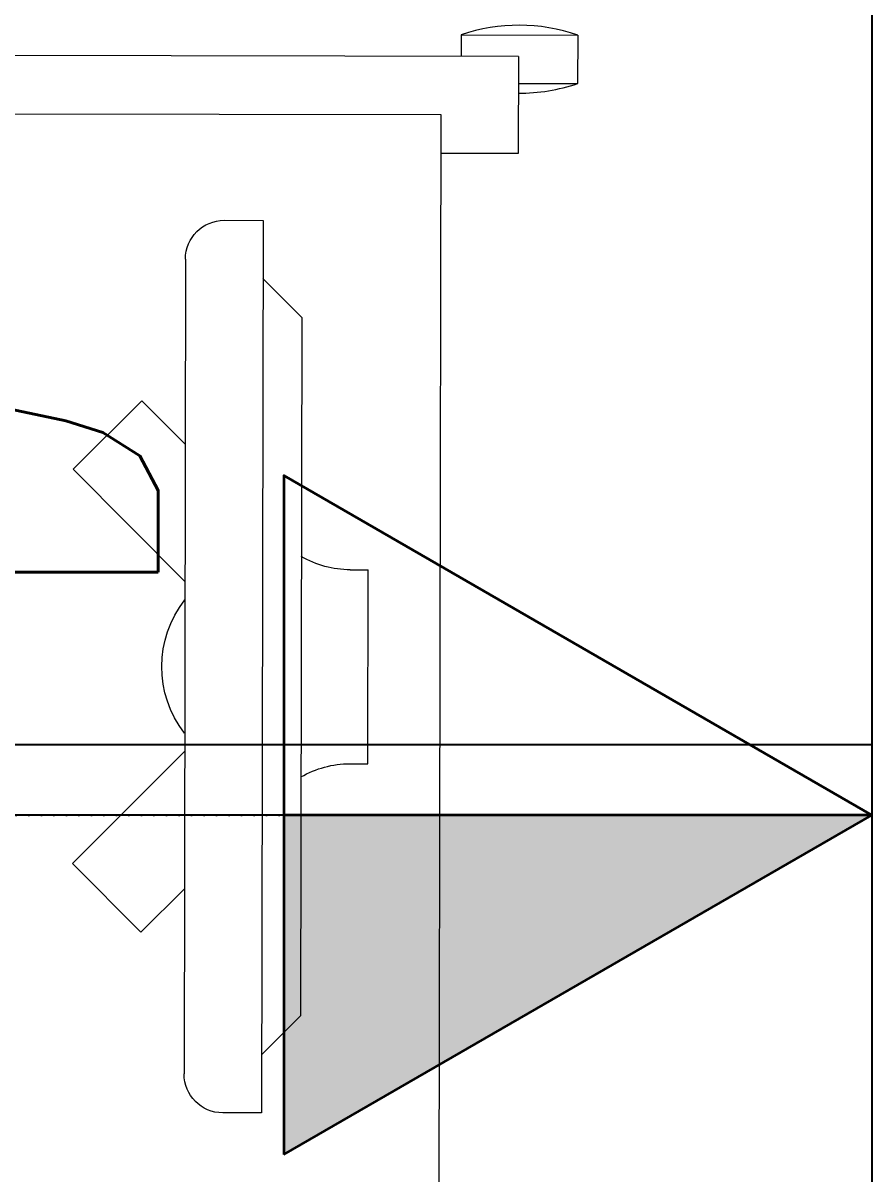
# Model space of a CAD drawing. Extents: x -560814 to 57327, y -29287 to 19916.
# Drawn here: x 38038 to 38476, y -6431 to -5838 of the extents above; entities that cross this region are included whole.
import ezdxf

# ---------------------------------------------------------------- set-up
doc = ezdxf.new("R2010")
doc.units = 0
doc.header["$LTSCALE"] = 0.25
doc.linetypes.add('DASHDOT', pattern=[25.4, 12.7, -6.35, 0, -6.35])
doc.layers.add('01-First Floor$0$FALSE CEILING', color=251, linetype='Continuous')
for name, color, linetype, lineweight in [('01-First Floor$0$LOADING', 253, 'Continuous', 5), ('01-First Floor$0$TME-MEDICAL EQUIPMENT', 42, 'Continuous', 13), ('01-First Floor$0$Walls', 251, 'Continuous', 5), ('E-LITE-CLNG-CNDT', 6, 'DASHDOT', 35), ('T-DATA-CLNG-COND', 51, 'DASHDOT', 25), ('T-DATA-DEVC-TYPE', 2, 'Continuous', 25), ('T-DATA-DIM', 251, 'DASHDOT', 25), ('T-DATA-WALL @ 100', 33, 'Continuous', 35)]:
    doc.layers.add(name, color=color, linetype=linetype, lineweight=lineweight)
doc.styles.add('DC_SIMPLEX', font='SIMPLEX.shx', dxfattribs={"width": 0.7})
doc.dimstyles.new('DevCad-MM', dxfattribs={"dimscale": 0.01, "dimtxt": 2, "dimasz": 2, "dimexe": 1, "dimexo": 1, "dimgap": 0.6, "dimtad": 1, "dimdec": 0, "dimrnd": 10, "dimzin": 1, "dimdsep": 46, "dimtxsty": 'DC_SIMPLEX', "dimblk1": 'OBLIQUE', "dimblk2": 'OBLIQUE', "dimsah": 1, "dimcen": 3, "dimclrd": 256, "dimclre": 256, "dimclrt": 45, "dimadec": 0, "dimazin": 0, "dimtfac": 1, "dimtdec": 0, "dimtix": 1, "dimtmove": 2, "dimatfit": 2, "dimldrblk": 'OBLIQUE', "dimfxl": 1, "dimtolj": 1, "dimtzin": 0, "dimarcsym": 0})

# ---------------------------------------------------------------- blocks, each defined once
blk = doc.blocks.new('*U71')
blk.add_hatch(color=254).paths.add_polyline_path([(1.75, 3.0308), (0.0003, 3.0309), (0, 0)])
blk.add_line((0, 0), (0.0003, 3.0309))
blk.add_lwpolyline([(1.75, 3.0308), (0, 0), (-1.75, 3.0311)], close=True)
at = {"layer": 'T-DATA-DEVC-TYPE', "style": 'DC_SIMPLEX', "width": 0.7, "flags": 8}
blk.add_attdef('DC_TYPE', (2.6822, 5.6339), '', height=2, rotation=360, dxfattribs=at)
blk = doc.blocks.new('01-First Floor$0$workstation')
at = {"layer": '01-First Floor$0$LOADING'}
for p, q in [((2804.249, -1055.787, 0), (2804.35, -994.788, 0)), ((2813.402, -1050.332, 0), (2813.478, -1004.332, 0)), ((2813.478, -1004.332, 0), (2815.478, -1004.335, 0)), ((2817.405, -1048.338, 0), (2817.475, -1006.338, 0)), ((2811.47, -1009.328, 0), (2813.473, -1007.332, 0)), ((2811.41, -1045.328, 0), (2811.47, -1009.328, 0)), ((2807.996, -1022.323, 0), (2807.979, -1032.323, 0)), ((2808.925, -1022.324, 0), (2807.996, -1022.323, 0)), ((2808.908, -1032.324, 0), (2807.979, -1032.323, 0)), ((2811.41, -1045.328, 0), (2813.407, -1047.332, 0)), ((2815.402, -1050.335, 0), (2813.402, -1050.332, 0)), ((2800.244, -1058.781, 0), (2800.252, -1053.781, 0)), ((2800.252, -1053.781, 0), (2804.252, -1053.787, 0)), ((2854.249, -1055.87, 0), (2804.249, -1055.787, 0)), ((2797.185, -1059.887, 0), (2797.189, -1057.387, 0)), ((2800.246, -1057.392, 0), (2797.189, -1057.387, 0)), ((2800.244, -1058.781, 0), (2858.244, -1058.877, 0)), ((2803.185, -1059.897, 0), (2803.186, -1058.786, 0)), ((2803.185, -1059.897, 0), (2797.185, -1059.887, 0))]:
    blk.add_line(p, q, dxfattribs=at)
at = {"layer": '01-First Floor$0$LOADING', "extrusion": (1.65729e-10, -2.0259e-11, -1)}
for p, q in [((2817.459, -1015.886, 0), (2819.7, -1013.652, 0)), ((2823.23, -1017.193, 0), (2819.7, -1013.652, 0)), ((2817.447, -1022.957, 0), (2823.23, -1017.193, 0))]:
    blk.add_line(p, q, dxfattribs=at)
at = {"layer": '01-First Floor$0$LOADING', "extrusion": (1.65465e-10, -1.79463e-10, -1)}
for p, q in [((2817.433, -1031.72, 0), (2823.196, -1037.503, 0)), ((2823.196, -1037.503, 0), (2819.655, -1041.032, 0)), ((2817.421, -1038.791, 0), (2819.655, -1041.032, 0))]:
    blk.add_line(p, q, dxfattribs=at)
at = {"layer": '01-First Floor$0$LOADING'}
for centre, start, end in [((2800.174, -1066.142, 0), 89.54848, 108.82976), ((2800.199, -1051.142, 0), 250.98047, 288.82976)]:
    blk.add_arc(centre, 9.25, start, end, dxfattribs=at)
at = {"layer": '01-First Floor$0$LOADING', "extrusion": (1.03527e-10, -9.97581e-11, -1)}
for centre, major_axis, start_param, end_param in [((2815.475, -1006.335, 0), (1.412, -1.417), 3.926991, 5.497787), ((2808.933, -1017.324, 0), (-3.541, -3.53), -1.314396, -0.785398), ((2813.059, -1027.331, 0), (3.928, -3.941), 4.833569, 6.162005), ((2808.9, -1037.324, 0), (-3.541, -3.53), 2.356194, 2.885192), ((2815.405, -1048.335, 0), (1.412, -1.417), 5.497787, 7.068583)]:
    blk.add_ellipse(centre, major_axis=major_axis, ratio=1, start_param=start_param, end_param=end_param, dxfattribs=at)
blk = doc.blocks.new('01-First Floor')
at = {"layer": '01-First Floor$0$FALSE CEILING', "linetype": 'Continuous'}
blk.add_line((34976, -6210), (38476, -6210), dxfattribs=at)
at = {"layer": '01-First Floor$0$FALSE CEILING'}
blk.add_lwpolyline([(34976, -2810), (38476, -2810), (38476, -6810), (34976, -6810)], close=True, dxfattribs=at)
at = {"layer": '01-First Floor$0$Walls'}
blk.add_line((38476, -2810), (38476, -6810), dxfattribs=at)
at = {"layer": '01-First Floor$0$TME-MEDICAL EQUIPMENT', "xscale": 10, "yscale": 10, "zscale": 10, "rotation": 180}
blk.add_blockref('01-First Floor$0$workstation', (66296.22, -16443.23, -0.1), dxfattribs=at)
blk = doc.blocks.new('_OBLIQUE')
at = {"color": 0, "linetype": 'ByBlock'}
blk.add_line((-0.5, -0.5), (0.5, 0.5), dxfattribs=at)
blk = doc.blocks.new('*D184')
at = {"layer": 'Defpoints', "color": 0, "linetype": 'Continuous', "transparency": 16777216}
for p in [(38476, -6246.45), (37580.01, -6810), (38476, -6810)]:
    blk.add_point(p, dxfattribs=at)
at = {"layer": 'T-DATA-DIM', "linetype": 'Continuous', "lineweight": -2, "transparency": 16777216}
for p, q in [((38376, -6246.45), (37480.01, -6246.45)), ((37580.01, -6246.45), (37580.01, -6810)), ((38376, -6810), (37480.01, -6810))]:
    blk.add_line(p, q, dxfattribs=at)
at = {"layer": 'T-DATA-DIM', "linetype": 'Continuous', "lineweight": -2, "transparency": 16777216, "xscale": 200, "yscale": 200, "zscale": 200}
for p, rotation in [((37580.01, -6246.45), 90), ((37580.01, -6810), 270)]:
    blk.add_blockref('_OBLIQUE', p, dxfattribs=dict(at, rotation=rotation))
at = {"layer": 'T-DATA-DIM', "color": 45, "linetype": 'Continuous', "transparency": 16777216, "insert": (37420.01, -6528.22), "char_height": 200, "attachment_point": 5, "rotation": 90, "style": 'DC_SIMPLEX'}
blk.add_mtext('\\A1;560', dxfattribs=at)

msp = doc.modelspace()

# ---------------------------------------------------------------- linework, layer by layer
at = {"layer": 'T-DATA-CLNG-COND', "elevation": -0.1}
msp.add_lwpolyline([(38181.7, -6246.47), (33276, -6246.47)], dxfattribs=at)

# ---------------------------------------------------------------- block references
at = {"layer": 'E-LITE-CLNG-CNDT'}
msp.add_blockref('01-First Floor', (0, 0), dxfattribs=at)
at = {"layer": 'T-DATA-WALL @ 100'}
ref = msp.add_blockref('*U71', (38476, -6246.45), dxfattribs=dict(at, xscale=-100, yscale=100, zscale=100, rotation=90))
ref.add_attrib('DC_TYPE', 'D', (38108.21, -6145.19, 0), dxfattribs={"layer": 'T-DATA-DEVC-TYPE', "height": 200, "rotation": 90, "style": 'DC_SIMPLEX', "width": 0.7, "flags": 8})

# ---------------------------------------------------------------- dimensions: what is measured, and where the dimension line sits
at = {"layer": 'T-DATA-DIM', "linetype": 'Continuous'}
dim = msp.add_linear_dim(base=(37580.01, -6810), p1=(38476, -6246.45), p2=(38476, -6810), angle=90, dimstyle='DevCad-MM', dxfattribs=at)
dim.commit()
dim.dimension.update_dxf_attribs({"geometry": '*D184', "text_midpoint": (37420.01, -6528.22)})

doc.saveas('drawing.dxf')
